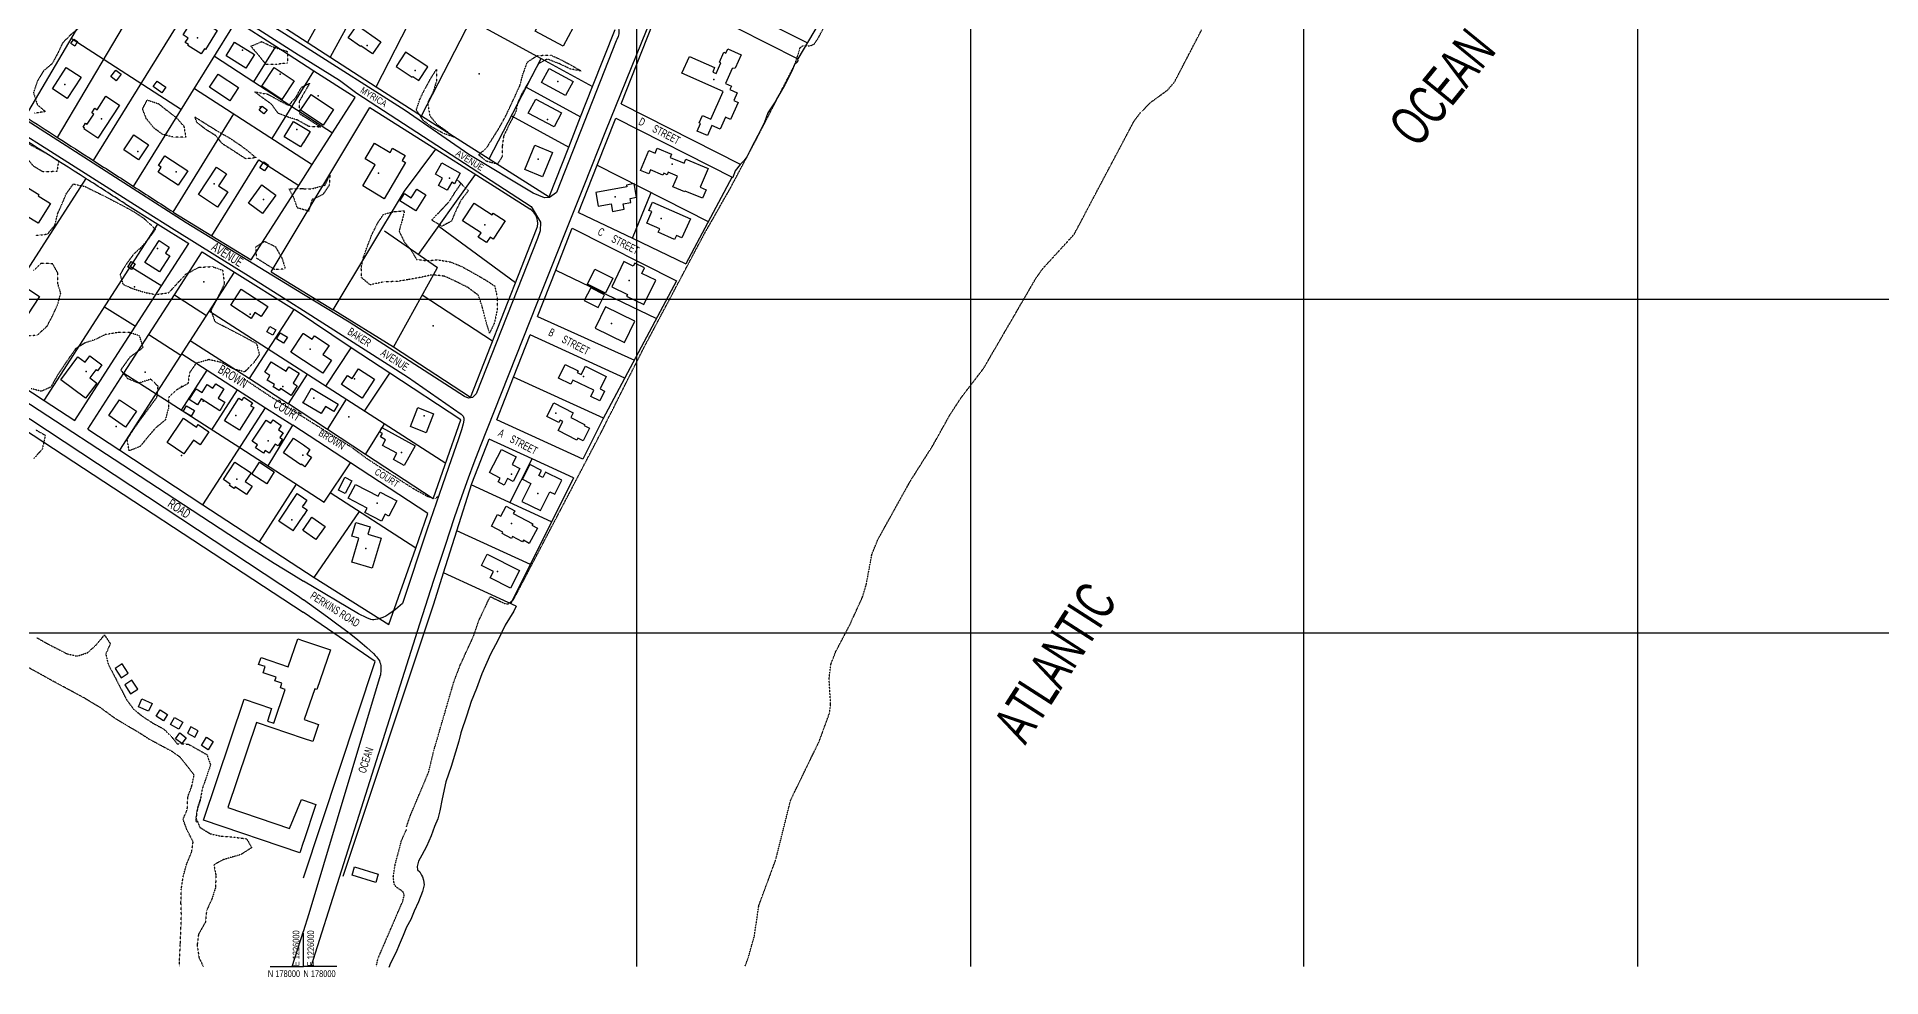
# Model space of a CAD drawing. Extents: x 1222984 to 1232016, y 177984 to 184016.
# Drawn here: x 1225600 to 1228365, y 177984 to 179394 of the extents above; entities that cross this region are included whole.
import ezdxf

# ---------------------------------------------------------------- set-up
doc = ezdxf.new("R2010")
doc.units = 0
doc.header["$MEASUREMENT"] = 0
for name, pattern in [('BORDER', [0.625, 0.125, -0.125, 0.125, -0.125, 0, -0.125]), ('DASHDOT', [0.375, 0.125, -0.125, 0, -0.125]), ('DASHED', [0.5, 0.25, -0.25])]:
    doc.linetypes.add(name, pattern=pattern)
doc.layers.get('0').update_dxf_attribs({"linetype": 'CONTINUOUS'})
for name, color, linetype in [('BLDGS', 4, 'CONTINUOUS'), ('BORDER', 7, 'CONTINUOUS'), ('CORNER', 1, 'CONTINUOUS'), ('GRIDS', 2, 'CONTINUOUS'), ('HIGHWL', 4, 'DASHDOT'), ('ID-SYB', 5, 'CONTINUOUS'), ('LOT-D', 7, 'CONTINUOUS'), ('LOT-L', 1, 'CONTINUOUS'), ('OCEAN-L', 4, 'DASHDOT'), ('OCEAN-N', 5, 'CONTINUOUS'), ('ROAD', 5, 'CONTINUOUS'), ('ROAD-D', 3, 'DASHED'), ('ROAD-N', 6, 'CONTINUOUS'), ('TREE-L', 3, 'BORDER')]:
    doc.layers.add(name, color=color, linetype=linetype)

# ---------------------------------------------------------------- blocks, each defined once
blk = doc.blocks.new('IP')
blk.add_point((0, 0))
blk = doc.blocks.new('ID')
at = {"layer": 'ID-SYB'}
blk.add_blockref('IP', (0, 0), dxfattribs=at)

msp = doc.modelspace()

# ---------------------------------------------------------------- linework, layer by layer
at = {"layer": 'BLDGS'}
for p, q in [((1225971.1, 179243.9, 117.6), (1225985.3, 179267, 117.6)), ((1225995.8, 179228.7, 117.6), (1225971.1, 179243.9, 117.6)), ((1226000.1, 179235.8, 117.6), (1225995.8, 179228.7, 117.6))]:
    msp.add_line(p, q, dxfattribs=at)
for points, elevation in [([(1226389.5, 179379.7), (1226347.4, 179402.5), (1226362.4, 179430.4), (1226404.5, 179407.7), (1226389.5, 179379.7)], 115.6), ([(1225837.1, 179424.4), (1225870.9, 179403.3), (1225853.3, 179375.1), (1225851.7, 179376), (1225846.9, 179368.2), (1225826.7, 179380.8), (1225827.5, 179382.3), (1225822.8, 179385.3), (1225827.1, 179392.1), (1225819.7, 179396.7), (1225837.1, 179424.4)], 124.3), ([(1226116.3, 179386.6), (1226103.4, 179368.2), (1226086.2, 179380.4), (1226085.5, 179379.4), (1226067.1, 179392.2), (1226080.6, 179411.6), (1226116.3, 179386.6)], 115.7), ([(1225661.3, 179386.7), (1225657.1, 179380), (1225651.4, 179383.7), (1225655.7, 179390.3), (1225661.3, 179386.7)], 122.1), ([(1225896.8, 179386), (1225926.5, 179367.4), (1225913.6, 179346.8), (1225884, 179365.3), (1225896.8, 179386)], 120.5), ([(1226186.7, 179348.8), (1226153.2, 179371), (1226139, 179349.5), (1226163.3, 179333.4), (1226164, 179334.5), (1226173.1, 179328.4), (1226186.7, 179348.8)], 116.7), ([(1226610.8, 179270.4), (1226629.3, 179312), (1226567.6, 179339.4), (1226578.8, 179364.6), (1226616.6, 179347.7), (1226613.7, 179341), (1226618.7, 179338.7), (1226625.9, 179354.9), (1226623.8, 179355.7), (1226630.6, 179370.7), (1226633.3, 179369.5), (1226636.1, 179376), (1226656.4, 179367), (1226647.4, 179346.9), (1226642.9, 179346.4), (1226632.8, 179323.7), (1226641.7, 179319.8), (1226639.4, 179314.7), (1226650.2, 179309.9), (1226645.1, 179298.5), (1226651.9, 179295.5), (1226640.5, 179269.7), (1226632.8, 179273.2), (1226625, 179255.5), (1226612.6, 179261.1), (1226605.8, 179245.7), (1226590.4, 179252.6), (1226595.4, 179263.8), (1226593.6, 179264.7), (1226598.6, 179275.9), (1226610.8, 179270.4)], 107), ([(1225666.7, 179333.3), (1225645.9, 179301.4), (1225623.7, 179315.8), (1225644.5, 179347.8), (1225666.7, 179333.3)], 124.3), ([(1225726.8, 179337.9), (1225719.3, 179328.1), (1225711.2, 179334.2), (1225718.6, 179344), (1225726.8, 179337.9)], 121.9), ([(1225937.6, 179319.7), (1225956, 179347.8), (1225986, 179328.1), (1225967.6, 179300), (1225937.6, 179319.7)], 119.2), ([(1226393.1, 179305.7), (1226357.1, 179325.4), (1226368.6, 179346.4), (1226404.5, 179326.8), (1226393.1, 179305.7)], 118.8), ([(1225780.5, 179327.4), (1225793.5, 179318.2), (1225787.7, 179310), (1225774.7, 179319.2), (1225780.5, 179327.4)], 118.9), ([(1225872.3, 179338), (1225902.8, 179317.9), (1225889.8, 179298.1), (1225859.3, 179318.2), (1225872.3, 179338)], 129.5), ([(1225724.4, 179291.3), (1225691.8, 179241.8), (1225670.7, 179255.7), (1225671.6, 179257.1), (1225669.6, 179258.4), (1225673.5, 179264.3), (1225675.9, 179262.8), (1225685.7, 179277.8), (1225682.9, 179279.7), (1225687.5, 179286.8), (1225690.8, 179284.6), (1225704, 179304.8), (1225724.4, 179291.3)], 123.8), ([(1225945.5, 179284.5), (1225940.9, 179278.5), (1225933.5, 179284.1), (1225938.1, 179290.1), (1225945.5, 179284.5)], 116.8), ([(1225995.8, 179284.1), (1226011.5, 179307.4), (1226045.2, 179284.7), (1226029.5, 179261.4), (1225995.8, 179284.1)], 117.5), ([(1225995.8, 179284.1), (1226000.1, 179290.5)], 117.5), ([(1226375.8, 179258.9), (1226337.2, 179279.3), (1226348.3, 179300.2), (1226386.9, 179279.8), (1226375.8, 179258.9)], 119.5), ([(1225985.3, 179267), (1226000.1, 179258)], 117.6), ([(1226000.1, 179281.2), (1225995.8, 179284.1)], 117.5), ([(1225767.9, 179231.9), (1225752.9, 179209.6), (1225730.7, 179224.6), (1225745.7, 179246.9), (1225767.9, 179231.9)], 131.7), ([(1225999.9, 179258.1), (1226010, 179251.9), (1225999.9, 179235.4)], 117.6), ([(1226106.4, 179234.5), (1226129.9, 179220.6), (1226133.7, 179226.9), (1226152.4, 179215.7), (1226147.9, 179208.4), (1226153.3, 179205.3), (1226121.2, 179151), (1226088.9, 179170.2), (1226107.7, 179201.8), (1226092.4, 179210.9), (1226106.4, 179234.5)], 116.4), ([(1226347, 179231.3), (1226373.5, 179220.2), (1226358.3, 179183.8), (1226331.8, 179194.8), (1226347, 179231.3)], 120.2), ([(1225518.9, 179207.2), (1225538.4, 179195.2), (1225539.2, 179196.5), (1225603.1, 179157.2), (1225602.2, 179155.5), (1225620.8, 179144.1), (1225602.4, 179114.2), (1225566.9, 179136), (1225560.4, 179125.4), (1225529.1, 179144.7), (1225535.7, 179155.1), (1225500.1, 179177)], 127.3), ([(1225812.2, 179171.2), (1225782.2, 179191.1), (1225786.9, 179198.3), (1225782.7, 179201), (1225792.3, 179215.6), (1225826.7, 179193.1), (1225812.2, 179171.2)], 122.6), ([(1225934.5, 179197.6), (1225940.5, 179206.3), (1225947.5, 179201.4), (1225941.5, 179192.7), (1225934.5, 179197.6)], 114.2), ([(1226207.5, 179204.7), (1226235, 179189.3), (1226226.3, 179173.6), (1226222.4, 179175.7), (1226215.7, 179163.8), (1226202.8, 179171.1), (1226208.7, 179181.7), (1226197.9, 179187.7), (1226207.5, 179204.7)], 109.6), ([(1226573.4, 179210.5), (1226606.7, 179196.6), (1226594.8, 179168.2), (1226603.7, 179164.3), (1226598.3, 179151.7), (1226572.5, 179162.6), (1226572, 179161.5), (1226554.1, 179169.1), (1226560.8, 179184.9), (1226546.9, 179190.7), (1226545.4, 179187), (1226540.2, 179189.3), (1226539, 179186.6), (1226520.3, 179194.5), (1226517.8, 179188.6), (1226505.6, 179193.6), (1226518, 179223.3), (1226527.4, 179219.4), (1226530.4, 179226.7), (1226551.8, 179217.7), (1226549.8, 179212.9), (1226570.7, 179204.2), (1226573.4, 179210.5)], 109.7), ([(1225871.4, 179138.2), (1225842.5, 179157.4), (1225869.6, 179198.2), (1225884.6, 179188.2), (1225872.9, 179170.6), (1225886.7, 179161.4), (1225871.4, 179138.2)], 120.8), ([(1225958.9, 179156.5), (1225938.9, 179128.9), (1225917.8, 179144.2), (1225937.7, 179171.8), (1225958.9, 179156.5)], 117.5), ([(1226183.8, 179156.8), (1226168.4, 179132.8), (1226144.8, 179147.9), (1226151.7, 179158.7), (1226161.8, 179152.2), (1226170.3, 179165.4), (1226183.8, 179156.8)], 110.7), ([(1226484.7, 179169), (1226438.2, 179160.5), (1226441.9, 179139.7), (1226461.3, 179143.2), (1226463.3, 179132), (1226480.7, 179135.2), (1226479.3, 179143.2), (1226491, 179145.4), (1226489.9, 179151.4), (1226499.5, 179153.2), (1226495.7, 179173.7), (1226484.3, 179171.6), (1226484.7, 179169)], 115), ([(1226255.9, 179144.5), (1226282.8, 179127.1), (1226284.4, 179129.5), (1226302.4, 179117.9), (1226284.5, 179090.3), (1226279.8, 179093.4), (1226274.6, 179085.4), (1226262, 179093.4), (1226266.3, 179100), (1226238.7, 179117.8), (1226255.9, 179144.5)], 112.9), ([(1226523.5, 179146.1), (1226580.3, 179121), (1226567.6, 179092.5), (1226559.3, 179096.1), (1226556.5, 179089.8), (1226531.9, 179100.7), (1226534.3, 179106), (1226515.1, 179114.5), (1226522.6, 179131.7), (1226518, 179133.6), (1226523.5, 179146.1)], 110.2), ([(1225784.3, 179041.4), (1225762.5, 179055.3), (1225783.7, 179088.4), (1225798.9, 179078.7), (1225793, 179069.5), (1225799.5, 179065.4), (1225784.3, 179041.4)], 122.5), ([(1225747.7, 179053.5), (1225742.5, 179044.8), (1225736.7, 179048.3), (1225741.9, 179056.9), (1225747.7, 179053.5)], 115), ([(1226464, 179031.9), (1226452.7, 179009.7), (1226425.8, 179023.2), (1226437.1, 179045.5), (1226464, 179031.9)], 111), ([(1226480.6, 179056.9), (1226462.3, 179019.1), (1226485.7, 179007.7), (1226484.3, 179004.9), (1226510.3, 178992.3), (1226528.3, 179029.1), (1226507.6, 179039.2), (1226511.6, 179047.5), (1226496.8, 179054.7), (1226494.5, 179050.1), (1226480.6, 179056.9)], 111), ([(1225586.1, 178977.1), (1225556.7, 178996.4), (1225574.7, 179023.9), (1225604.1, 179004.7), (1225586.1, 178977.1)], 122.1), ([(1225906.5, 179015.5), (1225946.5, 178989.7), (1225936.8, 178974.7), (1225927.4, 178980.7), (1225921.7, 178971.7), (1225891.1, 178991.5), (1225906.5, 179015.5)], 118.8), ([(1226431, 179017.6), (1226421, 178998.6), (1226441.7, 178987.9), (1226451.6, 179006.9), (1226431, 179017.6)], 108.5), ([(1226437.6, 178956.8), (1226481.6, 178935.5), (1226497.1, 178967.7), (1226453.1, 178989), (1226437.6, 178956.8)], 110.7), ([(1225958.6, 178954.5), (1225954, 178946.5), (1225945.3, 178951.6), (1225949.9, 178959.6), (1225958.6, 178954.5)], 108.9), ([(1225959.7, 178940.9), (1225965.4, 178950), (1225976.1, 178943.4), (1225970.4, 178934.3), (1225959.7, 178940.9)], 109.8), ([(1225981.1, 178921.2), (1225999.7, 178949.2), (1226000.1, 178948.9)], 113.6), ([(1225999.9, 178949.1), (1226013.1, 178940.3), (1226016.8, 178945.7), (1226038.6, 178931.2), (1226029.3, 178917.3), (1226041.9, 178908.9), (1226028.9, 178889.3), (1225999.9, 178908.6)], 113.6), ([(1225673.3, 178852.1), (1225636.4, 178879.3), (1225662, 178913.9), (1225672.9, 178905.8), (1225680, 178915.3), (1225697.9, 178902), (1225691.1, 178892.9), (1225688.9, 178894.6), (1225679.7, 178882.3), (1225690.1, 178874.7), (1225673.3, 178852.1)], 117.8), ([(1225945.7, 178879.1), (1225949.9, 178886.1), (1225942, 178890.9), (1225951.6, 178906.5), (1225974.2, 178892.7), (1225978.1, 178899.1), (1225993.8, 178889.4), (1225984.6, 178874.4), (1225990.8, 178870.6), (1225981.9, 178856.2), (1225965.6, 178866.3), (1225963.9, 178863.5), (1225954.7, 178869.1), (1225956.7, 178872.4), (1225945.7, 178879.1)], 114.8), ([(1226000.1, 178908.5), (1225981.1, 178921.2)], 113.6), ([(1226422.7, 178899.8), (1226454, 178884.6), (1226444.9, 178865.8), (1226451.6, 178862.5), (1226444.6, 178847.9), (1226430.8, 178854.6), (1226435.3, 178863.9), (1226403.9, 178879.2), (1226400.9, 178873), (1226382.5, 178881.9), (1226392.5, 178902.3), (1226411.9, 178892.8), (1226410.7, 178890.3), (1226416.7, 178887.4), (1226422.7, 178899.8)], 110.3), ([(1225874.7, 178833.2), (1225846.8, 178851.1), (1225841, 178842), (1225828.8, 178849.8), (1225839.3, 178866.1), (1225848.1, 178860.6), (1225855.7, 178872.4), (1225864.4, 178866.9), (1225868.7, 178873.7), (1225880.9, 178865.9), (1225872.1, 178852.2), (1225882.1, 178845.8)], 115.8), ([(1226057, 178872.3), (1226065.9, 178886.1), (1226073.1, 178881.4), (1226082.7, 178896.1), (1226106.5, 178880.5), (1226087.9, 178852.1), (1226057, 178872.3)], 112.6), ([(1225749.6, 178832.3), (1225733.5, 178808.7), (1225708.3, 178825.8), (1225724.4, 178849.5), (1225749.6, 178832.3)], 124), ([(1225882.1, 178845.9), (1225874.6, 178833.2)], 115.3), ([(1225904.3, 178803.9), (1225881.7, 178818), (1225903.1, 178852.1), (1225908, 178849), (1225910.7, 178853.3), (1225923.6, 178845.1), (1225920.8, 178840.7), (1225925.5, 178837.8), (1225904.3, 178803.9)], 117.5), ([(1226000.1, 178844.6), (1225999.3, 178845.1), (1226000.1, 178846.6)], 114.5), ([(1226012.2, 178867), (1226052.2, 178843.2), (1226045.7, 178832.2), (1226033.2, 178839.7), (1226026.7, 178828.8), (1225999.9, 178844.7)], 114.5), ([(1225999.9, 178846.1), (1226012.2, 178867)], 114.5), ([(1226375.6, 178845), (1226404.7, 178830.1), (1226401, 178822.8), (1226421.5, 178812.3), (1226420.9, 178811.1), (1226429, 178807), (1226419.3, 178787.9), (1226411.6, 178791.9), (1226410.2, 178789), (1226382, 178803.3), (1226389, 178817), (1226384.8, 178819.1), (1226383, 178815.6), (1226365.2, 178824.7), (1226375.6, 178845)], 109.2), ([(1225858.3, 178801.4), (1225845.3, 178782.2), (1225835.1, 178789.2), (1225820.9, 178768.3), (1225795.5, 178785.6), (1225820.2, 178821.8), (1225839.6, 178808.6), (1225842.2, 178812.4), (1225858.3, 178801.4)], 117.1), ([(1225836.7, 178833.3), (1225831.8, 178824.9), (1225819.6, 178832), (1225824.6, 178840.4), (1225836.7, 178833.3)], 116.1), ([(1225923.1, 178787.5), (1225944, 178819.1), (1225951.3, 178814.3), (1225954.6, 178819.3), (1225966.9, 178811.2), (1225962.6, 178804.7), (1225969.5, 178800.2), (1225964.8, 178793), (1225968.8, 178790.3), (1225962.3, 178780.4), (1225957.9, 178783.2), (1225948.9, 178769.6), (1225942.8, 178773.6), (1225940.2, 178769.6), (1225928.2, 178777.6), (1225931.2, 178782.1), (1225923.1, 178787.5)], 118.4), ([(1226160.4, 178809.7), (1226171.7, 178838), (1226195.3, 178828.6), (1226184, 178800.2), (1226160.4, 178809.7)], 118.2), ([(1225970.1, 178770.1), (1225985.4, 178792.1), (1226000.1, 178781.8)], 116.8), ([(1226167.6, 178780.5), (1226151.2, 178750.9), (1226134.9, 178760.1), (1226139.9, 178769.3), (1226118.5, 178781.2), (1226123.3, 178789.6), (1226115.5, 178794), (1226118.4, 178799.2), (1226114.2, 178801.5), (1226117.8, 178808.1), (1226167.6, 178780.5)], 113.9), ([(1226000.1, 178750.8), (1225996.9, 178753.1), (1225996.1, 178751.9), (1225970.1, 178770.1)], 116.8), ([(1225999.9, 178781.9), (1226009.8, 178774.9), (1226005, 178768.2), (1226012, 178763.3), (1226002.2, 178749.3), (1225999.9, 178750.9)], 116.8), ([(1226324.6, 178746.5), (1226314.4, 178727), (1226306, 178731.4), (1226300.9, 178721.7), (1226291.8, 178726.4), (1226294.9, 178732.3), (1226279.2, 178740.5), (1226297.1, 178775.2), (1226319, 178763.8), (1226313.1, 178752.4), (1226324.6, 178746.5)], 108.4), ([(1225914.7, 178707.5), (1225897.6, 178719), (1225896, 178716.7), (1225889, 178721.3), (1225890.3, 178723.3), (1225880.1, 178730.2), (1225897.3, 178756.2), (1225921.6, 178740.1), (1225912.9, 178727), (1225923.2, 178720.1), (1225914.7, 178707.5)], 117.9), ([(1225956.4, 178741.5), (1225945, 178723.8), (1225922.7, 178738.2), (1225934.2, 178755.9), (1225956.4, 178741.5)], 114.5), ([(1226072.5, 178728.1), (1226062.7, 178709.1), (1226052.4, 178714.3), (1226062.2, 178733.5), (1226072.5, 178728.1)], 109.9), ([(1226341, 178724.2), (1226327.5, 178697.3), (1226355.4, 178683.4), (1226369.6, 178711.6), (1226377.1, 178707.9), (1226387.6, 178728.9), (1226363.1, 178741.2), (1226358.9, 178733), (1226353, 178735.9), (1226356.9, 178743.7), (1226339.4, 178752.5), (1226328.4, 178730.4), (1226341, 178724.2)], 109), ([(1225984.5, 178653), (1225963, 178667.5), (1225990.8, 178708.9), (1226000.1, 178702.7)], 113.7), ([(1226077.9, 178722.8), (1226111.9, 178705), (1226115, 178710.9), (1226139.9, 178697.9), (1226128.1, 178675.3), (1226122.7, 178678.2), (1226117.1, 178667.4), (1226092.1, 178680.6), (1226095.4, 178687), (1226066.9, 178701.9), (1226077.9, 178722.8)], 118.6), ([(1226000.1, 178692), (1225998.3, 178689.3), (1226000.1, 178688.1)], 113.7), ([(1225999.9, 178702.8), (1226005, 178699.3), (1225999.9, 178691.7)], 113.7), ([(1225999.9, 178688.3), (1226005.5, 178684.5), (1225999.9, 178676.1)], 113.7), ([(1226314.7, 178679.3), (1226343.8, 178663.6), (1226342.7, 178661.7), (1226351.1, 178657.2), (1226338.7, 178634.3), (1226330, 178639), (1226328.5, 178636.4), (1226313.5, 178644.5), (1226311.9, 178641.5), (1226297.8, 178649.1), (1226298.9, 178651), (1226281.8, 178660.2), (1226291.1, 178677.5), (1226295.9, 178675), (1226303.9, 178689.9), (1226316.8, 178682.9), (1226314.7, 178679.3)], 112.1), ([(1226000.1, 178676.4), (1225984.4, 178653.1)], 113.7), ([(1226000.1, 178653.1), (1225998.9, 178654), (1226000.1, 178655.7)], 113.7), ([(1225999.9, 178655.3), (1226012.8, 178673.5), (1226032.5, 178659.4)], 113.7), ([(1226032.5, 178659.4), (1226018.5, 178639.9), (1225999.9, 178653.3)], 113.7), ([(1226116.7, 178642.1), (1226103.1, 178597), (1226072.4, 178606.1), (1226083.1, 178642), (1226072.4, 178645.1), (1226078.5, 178665.5), (1226099.9, 178659.1), (1226096.6, 178648.1), (1226116.7, 178642.1)], 117.3), ([(1226324.1, 178593.4), (1226310.6, 178567), (1226280.2, 178582.5), (1226285, 178592), (1226266.8, 178601.2), (1226275.4, 178618.2), (1226324.1, 178593.4)], 110.7), ([(1226000.1, 178187.4), (1225994.4, 178170.4), (1225850.2, 178219.1), (1225911.4, 178400.6), (1225952.4, 178386.8), (1225946, 178367.8), (1225955.5, 178364.6), (1225972.7, 178415.4), (1225965.6, 178417.8), (1225967.9, 178424.6), (1225957.1, 178428.3), (1225959, 178433.7), (1225939.6, 178440.2), (1225942.7, 178449.5), (1225932.8, 178452.8), (1225936.9, 178462.9), (1225977.3, 178449.3), (1225991.4, 178491)], 122.6), ([(1225991.4, 178491), (1226000.1, 178488)], 122.6), ([(1225999.9, 178488.1), (1226040.4, 178474.5), (1226020.3, 178415.1), (1226016.9, 178416.2), (1226001.3, 178370.1), (1226022.8, 178362.9), (1226014, 178337), (1225999.9, 178341.8)], 122.6), ([(1225737.4, 178439.7), (1225728.2, 178453.5), (1225717.7, 178446.6), (1225726.9, 178432.8), (1225737.4, 178439.7)], 113.3), ([(1225751.6, 178415.6), (1225742.7, 178429.1), (1225732.1, 178422.1), (1225740.9, 178408.7), (1225751.6, 178415.6)], 112), ([(1225767.9, 178382.7), (1225752.7, 178389.3), (1225757.9, 178401), (1225773.1, 178394.4), (1225767.9, 178382.7)], 109.8), ([(1225790.2, 178368), (1225779, 178375.1), (1225785.1, 178384.9), (1225796.4, 178377.8), (1225790.2, 178368)], 108.2), ([(1225813.2, 178355.7), (1225800.8, 178362.8), (1225806.7, 178373.1), (1225819.1, 178366.1), (1225813.2, 178355.7)], 108.4), ([(1225814.7, 178350), (1225824.2, 178342.9), (1225817.6, 178334), (1225808.1, 178341.1), (1225814.7, 178350)], 107), ([(1225842.4, 178353), (1225831.3, 178359.1), (1225826.2, 178349.6), (1225837.3, 178343.6), (1225842.4, 178353)], 107.5), ([(1226000.1, 178341.7), (1225929.7, 178365.5), (1225886.8, 178238.1), (1225979.4, 178206.9), (1225997.2, 178250), (1226000.1, 178249.1)], 122.6), ([(1225864.8, 178337.3), (1225857.2, 178324.9), (1225847.1, 178331.1), (1225854.8, 178343.5), (1225864.8, 178337.3)], 107.3), ([(1225999.9, 178249.1), (1226018.7, 178242.7), (1225999.9, 178186.6)], 122.6), ([(1226076.8, 178149), (1226112.2, 178138.3), (1226108.5, 178125.9), (1226073.1, 178136.6), (1226076.8, 178149)], 105.4)]:
    msp.add_lwpolyline(points, dxfattribs=dict(at, elevation=elevation))
at = {"layer": 'BORDER'}
for p, q in [((1226000, 178000), (1226000, 178050)), ((1225950, 178000), (1226000, 178000)), ((1226050, 178000), (1226000, 178000))]:
    msp.add_line(p, q, dxfattribs=at)
at = {"layer": 'GRIDS'}
for points in [[(1226500, 178000), (1226500, 180000)], [(1227000, 180000), (1227000, 178000)], [(1227500, 178000), (1227500, 180000)], [(1228000, 180000), (1228000, 178000)], [(1226000, 179000), (1223000, 179000)], [(1229000, 179000), (1226000, 179000)], [(1223000, 178500), (1226000, 178500)], [(1226000, 178500), (1229000, 178500)]]:
    msp.add_lwpolyline(points, dxfattribs=at)
at = {"layer": 'HIGHWL'}
for points, elevation in [([(1226154.6, 178209), (1226160.2, 178225.7), (1226187.7, 178291), (1226195.2, 178322.3), (1226225.8, 178427.3), (1226235.2, 178451.8), (1226255.3, 178495.6), (1226262.9, 178518.2), (1226277.9, 178550), (1226280.3, 178554.4), (1226302.6, 178543.8), (1226306.8, 178543.5), (1226314.2, 178549.1), (1226316.8, 178553.2), (1226447, 178801.7), (1226509.7, 178926.1), (1226600, 179096.3), (1226640.8, 179168.1), (1226678.2, 179238.5), (1226737.1, 179352.7), (1226744.8, 179377.6), (1226748.7, 179380.4), (1226760.3, 179380.5), (1226765.7, 179383), (1226771.6, 179391.4), (1226843.9, 179527.6)], 95), ([(1226109.8, 177999.9), (1226109.8, 178002.5), (1226111.9, 178011.8), (1226149.3, 178098.3), (1226151.1, 178106.9), (1226149.4, 178111.7), (1226138.6, 178119.4), (1226136.1, 178123.6), (1226134.8, 178134.5), (1226137.6, 178152.7), (1226147.2, 178188.9), (1226154.7, 178205.3)], 95.2)]:
    msp.add_lwpolyline(points, dxfattribs=dict(at, elevation=elevation))
at = {"layer": 'LOT-L'}
for p, q in [((1226906.6, 179640.6), (1226741.5, 179360.7)), ((1225723.8, 179514.5), (1225582.6, 179274.4)), ((1226077.2, 179513.5), (1226006.3, 179385.2)), ((1225631.2, 179243), (1225776.5, 179487.8)), ((1226112.1, 179494.8), (1226040.2, 179363.3)), ((1226176.9, 179275.6), (1226292.4, 179499.6)), ((1225685.2, 179208.3), (1225838.7, 179456)), ((1226180.5, 179457.5), (1226356.3, 179361.4)), ((1226476.5, 179293.2), (1226542.8, 179461.4)), ((1226542.8, 179461.4), (1226741.5, 179360.7)), ((1225939.1, 179428.8), (1226109, 179318.7)), ((1226109, 179318.7), (1226166.7, 179430.7)), ((1225745.4, 179169.5), (1225899, 179417.4)), ((1225958.6, 179379.2), (1225899, 179417.4)), ((1226433.5, 179319.2), (1226467.2, 179404.8)), ((1226698.8, 179413.3), (1226755.8, 179384.9)), ((1225651.8, 179392.1), (1225817, 179285)), ((1225925.9, 179326.5), (1225958.6, 179379.2)), ((1226015.8, 179342.5), (1225958.6, 179379.2)), ((1225866.5, 179364.9), (1225925.9, 179326.5)), ((1225953, 179241.2), (1226015.8, 179342.5)), ((1226077.5, 179303), (1226015.8, 179342.5)), ((1226278.6, 179210.9), (1226356.3, 179361.4)), ((1226356.3, 179361.4), (1226433.5, 179319.2)), ((1225836.6, 179316.6), (1226013, 179202.2)), ((1225925.9, 179326.5), (1226043.6, 179250.1)), ((1226109, 179318.7), (1226176.9, 179275.6)), ((1226334.1, 179318.5), (1226415.7, 179273.9)), ((1226415.7, 179273.9), (1226433.5, 179319.2)), ((1225951.5, 179041.5), (1226099.8, 179288.1)), ((1226043.6, 179250.1), (1226077.5, 179303)), ((1226099.8, 179288.1), (1226198.4, 179225.5)), ((1226476.5, 179293.2), (1226654.9, 179202.7)), ((1225804.8, 179131.1), (1225895.9, 179278.2)), ((1226176.9, 179275.6), (1226278.6, 179210.9)), ((1226311.8, 179275.2), (1226397.8, 179228.2)), ((1226397.8, 179228.2), (1226415.7, 179273.9)), ((1226440.3, 179201.5), (1226468.2, 179272.1)), ((1226468.2, 179272.1), (1226643.7, 179183.1)), ((1226013, 179202.2), (1226043.6, 179250.1)), ((1225862.8, 179095.6), (1225933.4, 179209.5)), ((1225933.4, 179209.5), (1225993, 179170.9)), ((1226151.6, 179162.5), (1226198.4, 179225.5)), ((1226198.4, 179225.5), (1226260.1, 179186.3)), ((1226278.6, 179210.9), (1226368.5, 179153.8)), ((1226368.5, 179153.8), (1226397.8, 179228.2)), ((1225504.8, 178918.3), (1225674.2, 179181.2)), ((1225993, 179170.9), (1226013, 179202.2)), ((1226172.8, 179067.7), (1226258.2, 179187.5)), ((1226260.1, 179186.3), (1226339.7, 179135.7)), ((1226412.4, 179130.5), (1226440.3, 179201.5)), ((1226440.3, 179201.5), (1226607, 179116.9)), ((1226642.6, 179183.7), (1226573.3, 179053.6)), ((1225921.8, 179059.6), (1225993, 179170.9)), ((1226044.7, 178984.6), (1226151.6, 179162.5)), ((1226493.4, 179091.8), (1226521.6, 179160.2)), ((1225732.1, 179144), (1225781.5, 179113)), ((1225804.8, 179131.1), (1225862.8, 179095.6)), ((1226412.4, 179130.5), (1226493.4, 179091.8)), ((1225611.1, 178848.6), (1225781.5, 179113)), ((1225781.5, 179113), (1225828.2, 179083.8)), ((1225862.8, 179095.6), (1225921.8, 179059.6)), ((1226121.8, 179103.1), (1226200.9, 179048.1)), ((1226202.9, 179109.9), (1226318.1, 179025.5)), ((1226326.9, 179047.8), (1226349.5, 179105.5)), ((1226378.3, 179044), (1226402.7, 179105.9)), ((1226402.7, 179105.9), (1226403.1, 179106.9)), ((1226403.1, 179106.9), (1226559.6, 179027.9)), ((1225787.3, 179020.3), (1225828.2, 179083.8)), ((1225806.7, 179006.8), (1225848.2, 179071.3)), ((1225848.2, 179071.3), (1225896.6, 179041)), ((1226493.4, 179091.8), (1226573.3, 179053.6)), ((1225724.6, 178774.2), (1225896.6, 179041)), ((1225740.7, 179049.6), (1225787.5, 179020.6)), ((1225896.6, 179041), (1225986.1, 178985)), ((1225951.5, 179041.5), (1226044.7, 178984.6)), ((1226135.3, 178928.5), (1226197.9, 179042.4)), ((1226197.9, 179042.4), (1226200.9, 179048.1)), ((1226250.4, 178853.1), (1226326.9, 179047.8)), ((1226351, 178974.5), (1226378.3, 179044)), ((1226378.3, 179044), (1226529.4, 178971.3)), ((1225748.5, 178960.2), (1225787.3, 179020.3)), ((1226559.6, 179027.9), (1226448.9, 178820.4)), ((1225701.6, 178988.9), (1225748.4, 178959.9)), ((1225768.3, 178947.4), (1225806.7, 179006.8)), ((1225806.7, 179006.8), (1225854.7, 178976)), ((1225859, 178982.7), (1226213.3, 178754.7)), ((1225919.2, 178881.3), (1225986.1, 178985)), ((1226071.8, 178927.3), (1225986.1, 178985)), ((1226135.3, 178928.5), (1226044.7, 178984.6)), ((1226283.5, 178937.4), (1226178.2, 179006.6)), ((1225712, 178903.5), (1225748.5, 178960.2)), ((1226351, 178974.5), (1226496.2, 178909.1)), ((1225731, 178889.5), (1225768.3, 178947.4)), ((1225768.3, 178947.4), (1225816.3, 178916.5)), ((1225830.4, 178938.4), (1225919.2, 178881.3)), ((1226033.8, 178870), (1226071.8, 178927.3)), ((1226129.4, 178889.6), (1226071.8, 178927.3)), ((1226250.4, 178853.1), (1226135.3, 178928.5)), ((1226315.2, 178883.6), (1226340.2, 178947.2)), ((1226481.9, 178882.2), (1226340.2, 178947.2)), ((1225504.8, 178918.3), (1225611.1, 178848.6)), ((1225657.2, 178818.4), (1225712, 178903.5)), ((1225817.6, 178918.6), (1225855.7, 178894)), ((1225676.9, 178805.5), (1225731, 178889.5)), ((1225731, 178889.5), (1225779, 178858.6)), ((1225817.1, 178834.1), (1225855.7, 178894.1)), ((1225817.1, 178834), (1225855.8, 178894)), ((1225855.7, 178894), (1225901.4, 178864.6)), ((1225919.2, 178881.3), (1225977.5, 178843.7)), ((1225977.5, 178843.7), (1226006.1, 178888)), ((1226091.4, 178832.3), (1226129.4, 178889.6)), ((1226236.2, 178819.6), (1226129.4, 178889.6)), ((1226290, 178819.6), (1226315.2, 178883.6)), ((1226449.7, 178821.9), (1226315.2, 178883.6)), ((1225611.1, 178848.6), (1225657.2, 178818.4)), ((1225779, 178858.6), (1225904.5, 178777.8)), ((1225862.7, 178804.7), (1225901.4, 178864.7)), ((1225901.4, 178864.6), (1225943.2, 178837.7)), ((1226035.9, 178804.8), (1226064.4, 178850.5)), ((1225849.4, 178692.3), (1225943.2, 178837.7)), ((1225943.2, 178837.7), (1225984.1, 178811.4)), ((1226093, 178767.4), (1225977.5, 178843.7)), ((1226212.7, 178752.8), (1226236.2, 178819.6)), ((1226419, 178760.5), (1226290, 178819.6)), ((1226448.9, 178820.4), (1226419, 178760.5)), ((1225580.5, 178805.8), (1225999.5, 178531)), ((1225676.9, 178805.5), (1225724.6, 178774.2)), ((1225947.1, 178750.4), (1225984.1, 178811.4)), ((1226070.7, 178755.2), (1225984.1, 178811.4)), ((1226093, 178767.4), (1226121.3, 178812.7)), ((1226252.3, 178724), (1226278.5, 178790.5)), ((1226343.1, 178760.9), (1226278.5, 178790.5)), ((1225724.6, 178774.2), (1225849.4, 178692.3)), ((1225904.5, 178777.8), (1226031.1, 178696.3)), ((1226194.4, 178701), (1226093, 178767.4)), ((1226309.6, 178695.3), (1226343.1, 178760.9)), ((1226405, 178732.5), (1226343.1, 178760.9)), ((1226031.1, 178696.3), (1226070.7, 178755.2)), ((1226186.7, 178679.2), (1226070.7, 178755.2)), ((1226194.4, 178701), (1226212.7, 178752.8)), ((1225934, 178636.8), (1225989.6, 178723)), ((1226168.5, 178627.3), (1226040.3, 178710)), ((1226230.1, 178653.3), (1226252.3, 178724)), ((1226372.1, 178666.6), (1226251.7, 178721.9)), ((1226405, 178732.5), (1226310.9, 178544)), ((1225849.4, 178692.3), (1225934, 178636.8)), ((1226016.1, 178583.1), (1226083.9, 178681.9)), ((1226168.5, 178627.3), (1226186.7, 178679.2)), ((1226210.2, 178590.2), (1226230.1, 178653.3)), ((1226340.3, 178602.8), (1226230.1, 178653.3)), ((1225934, 178636.8), (1226016.1, 178583.1)), ((1226128, 178512.5), (1226168.5, 178627.3)), ((1226016.1, 178583.1), (1226128, 178512.5)), ((1226195.5, 178543.6), (1226210.2, 178590.2)), ((1226319.2, 178540.2), (1226210.2, 178590.2)), ((1226059.7, 178135.2), (1226195.5, 178543.6)), ((1226107.8, 178457.1), (1225999.5, 178531)), ((1226000, 178132.9), (1226107.8, 178457.1))]:
    msp.add_line(p, q, dxfattribs=at)
for points in [[(1226739.6, 179355.4), (1226736.4, 179352.6), (1226732.4, 179342.5), (1226721.8, 179322), (1226710.9, 179303), (1226707.4, 179296.5), (1226696.5, 179279.8), (1226691.4, 179265.9), (1226681.2, 179245.8), (1226671.5, 179227), (1226664.7, 179213.8), (1226660.6, 179208.4), (1226654.7, 179202.4), (1226647.4, 179192.9), (1226643.7, 179183.1)], [(1226739.6, 179355.4), (1226741.8, 179357.8), (1226741.5, 179360.7)], [(1226319.2, 178540.2), (1226315.3, 178532.8), (1226302.5, 178511.4), (1226291.9, 178489.4), (1226280.3, 178468), (1226267.5, 178438.4), (1226259.6, 178416.6), (1226251.3, 178397.1), (1226244.8, 178376.9), (1226236.2, 178350.4), (1226232.8, 178337.9), (1226228.2, 178321.2), (1226221.7, 178299.6), (1226213.7, 178276.9), (1226208, 178251.4), (1226204.3, 178233.1), (1226201.5, 178221), (1226196.6, 178209.5), (1226191.7, 178195.7), (1226184.8, 178179.8), (1226177.8, 178166.6), (1226172.7, 178157.5), (1226170.6, 178149.9), (1226170.9, 178144.7), (1226174.6, 178141.9), (1226177.2, 178136.8), (1226178.6, 178134.1), (1226180.2, 178129.2), (1226181.1, 178122.2), (1226178.8, 178112.1), (1226172.8, 178096.7), (1226166.3, 178083), (1226161.1, 178070.5), (1226154.7, 178058.7), (1226149.6, 178046.4), (1226143.8, 178032.2), (1226138.9, 178021.3), (1226130.5, 178004.7), (1226128.3, 177998.2)]]:
    msp.add_lwpolyline(points, dxfattribs=at)
for centre, radius, start, end in [((1219638.1, 169726.6), 11217.1, 57.44434, 58.31121), ((1402409.2, 453496.4), 326290.2, 237.184865, 237.195021), ((1402409.2, 453496.4), 326290.2, 237.195021, 237.206286), ((1402409.2, 453496.4), 326290.2, 237.206286, 237.218868), ((1219638.1, 169726.6), 11217.1, 57.09307, 57.44434), ((1402409.2, 453496.4), 326290.2, 237.218868, 237.231286), ((1226326.3, 179114.6), 25, 338.5479, 57.568)]:
    msp.add_arc(centre, radius, start, end, dxfattribs=at)
at = {"layer": 'OCEAN-L', "elevation": 76.4}
msp.add_lwpolyline([(1226662.1, 177999.9), (1226666.7, 178011.9), (1226676, 178044.8), (1226682.9, 178091.4), (1226708.3, 178160.1), (1226730.5, 178249.2), (1226773.1, 178336.8), (1226788.6, 178379.1), (1226790.4, 178393.4), (1226788.2, 178432.1), (1226791.1, 178453.5), (1226797.8, 178471.1), (1226819.1, 178511.8), (1226838.1, 178553.4), (1226844, 178573.1), (1226852.3, 178617.6), (1226861.5, 178640.3), (1226909.7, 178727.2), (1226944.2, 178781.8), (1226969.8, 178827.7), (1226986.2, 178852.8), (1227020.1, 178897.1), (1227098.8, 179032.6), (1227108.3, 179046), (1227155.8, 179098), (1227245.5, 179267.6), (1227255.2, 179280.5), (1227270.2, 179295.5), (1227295.6, 179314), (1227306.2, 179326.3), (1227346.8, 179404.3)], dxfattribs=at)
at = {"layer": 'ROAD'}
for points, elevation in [([(1226096.7, 178267.8), (1226174.7, 178513.4), (1226195.7, 178578.9), (1226212.9, 178631.8), (1226226.6, 178673.3), (1226237.8, 178706), (1226247.3, 178732.5), (1226255.9, 178755.7), (1226265.3, 178780), (1226350.6, 178994.7), (1226420.7, 179170.7), (1226453.5, 179252.8), (1226507.1, 179385.1), (1226528.6, 179437.8), (1226546.9, 179483.5), (1226562.8, 179523.6), (1226576.8, 179559.6), (1226601.5, 179624.8)], 98.3), ([(1226000.1, 179380.3), (1225967.5, 179401), (1225929.7, 179424.4), (1225907.5, 179438), (1225883.4, 179452.5), (1225858.2, 179467.4), (1225832.7, 179482), (1225807.8, 179496), (1225783.4, 179509.1), (1225759.3, 179521.5), (1225735.1, 179533.3), (1225710.6, 179544.5), (1225686, 179555.2), (1225637.9, 179575.5), (1225615.3, 179585.2), (1225594.2, 179594.5)], 98.5), ([(1225574.1, 179587.8), (1225600.5, 179575.8), (1225652.2, 179553.5), (1225678.5, 179542.2), (1225705.8, 179530.1), (1225734.7, 179516.6), (1225765.2, 179501.6), (1225796.5, 179485.4), (1225828, 179468.3), (1225858.8, 179450.7), (1225888.1, 179433.2), (1225915.1, 179416.5), (1225938.7, 179401.5), (1225992.6, 179367), (1226000.1, 179362.5)], 128.7), ([(1226000.1, 179007.6), (1225824, 179115.1), (1225485, 179332.3), (1225169.4, 179519)], 99.9), ([(1225159, 179501.8), (1225254.7, 179446.7), (1225284.7, 179429.2), (1225340.8, 179396.1), (1225398.2, 179361.4), (1225465.4, 179319.9), (1225505, 179295.3), (1225600.2, 179235.4), (1225761.7, 179132.8), (1225806.3, 179104.7), (1225871, 179064.4), (1225917.2, 179035.9), (1225979.7, 178996.6), (1226000.1, 178983.5)], 128.2), ([(1226466.8, 179414.1), (1226469.4, 179411.7), (1226470.8, 179409.6), (1226471.6, 179408.4), (1226472.2, 179407), (1226472.9, 179403.8), (1226473, 179402.1), (1226472.8, 179398.3), (1226471.7, 179394.3), (1226470, 179390), (1226469, 179387.9)], 100.9), ([(1226344.7, 179159.5), (1226248.1, 179217.6), (1226152.4, 179283.3), (1225999.9, 179380.5)], 98.5), ([(1226469, 179387.9), (1226379.4, 179160.3)], 98), ([(1225999.9, 179362.6), (1226054, 179329), (1226080.1, 179309.3), (1226341.4, 179139.2)], 128.7), ([(1226000.1, 178577.3), (1225981.5, 178588.5), (1225956.4, 178604), (1225915.1, 178630.2), (1225888.1, 178647.6), (1225820.3, 178691.9), (1225729.2, 178751.7), (1225478, 178915.5), (1225414.5, 178957.1), (1225297.9, 179034.3), (1225181.6, 179111.3), (1225054.1, 179195.1), (1224919.6, 179283.2)], 97.9), ([(1226379.4, 179160.3), (1226369.1, 179152.9), (1226361.4, 179152.3), (1226344.7, 179159.5)], 99.5), ([(1226341.4, 179139.2), (1226355.6, 179115.8), (1226354.9, 179102.9), (1226350.8, 179091.5)], 99.7), ([(1226350.8, 179091.5), (1226258.9, 178858.3)], 99.4), ([(1226241.5, 178854.3), (1226068.4, 178965.9), (1225999.9, 179007.7)], 99.9), ([(1225999.9, 178983.7), (1226156.2, 178884), (1226236.3, 178827.9)], 128.2), ([(1225527.5, 178858.2), (1225591.3, 178819.9), (1225991.1, 178556.2)], 111.7), ([(1226258.9, 178858.3), (1226253.4, 178853), (1226247.3, 178852.2), (1226241.5, 178854.3)], 100.4), ([(1226236.3, 178827.9), (1226238.4, 178826.1), (1226239.3, 178825), (1226240.1, 178823.7), (1226240.7, 178822), (1226240.7, 178819.1), (1226239.6, 178813.7), (1226237.1, 178804.6), (1226232.5, 178790.8), (1226217.7, 178748.2), (1226208, 178720.6), (1226185.8, 178655.7), (1226148.6, 178544.1)], 100.5), ([(1226082.7, 178528.8), (1225999.9, 178577.4)], 97.9), ([(1225991.1, 178556.2), (1226000.1, 178549.7)], 101.9), ([(1225999.9, 178549.9), (1226035.9, 178524.1), (1226052.2, 178512.2), (1226066.6, 178501.4), (1226078.5, 178492.1), (1226088, 178484.3), (1226095.3, 178478), (1226104.9, 178469.2), (1226107.8, 178466.3), (1226109.8, 178464), (1226112.7, 178460.2), (1226113.9, 178458.1), (1226114.8, 178455.8), (1226115.7, 178453.4), (1226116.1, 178450.7), (1226116.3, 178447.8), (1226116.3, 178444.8), (1226115.6, 178436.4)], 101.9), ([(1226148.6, 178544.1), (1226138.2, 178535.3), (1226133.2, 178531.4), (1226128.3, 178528), (1226123.5, 178525.3), (1226119, 178523.2), (1226114.8, 178521.6), (1226111.2, 178520.6), (1226108.3, 178520), (1226105.8, 178519.7), (1226103.6, 178519.8), (1226101.3, 178520.3), (1226095, 178522.8), (1226082.7, 178528.8)], 97.9), ([(1225999.9, 178052.2), (1226008.4, 178079.2), (1226115.6, 178436.4)], 92.6), ([(1226011.6, 177999.9), (1226096.7, 178267.8)], 93), ([(1225983.3, 177999.9), (1226000.1, 178053)], 92.6)]:
    msp.add_lwpolyline(points, dxfattribs=dict(at, elevation=elevation))
at = {"layer": 'ROAD-D', "elevation": 98.9}
for points in [[(1226000.1, 178823.3), (1225950.5, 178854.4), (1225912.3, 178879.9)], [(1226202.7, 178705.1), (1226197.6, 178701.5), (1226186, 178704.5), (1226164.4, 178716.5), (1226094.6, 178761.6), (1226074.9, 178776.5), (1225999.9, 178823.5)]]:
    msp.add_lwpolyline(points, dxfattribs=at)
at = {"layer": 'TREE-L'}
for points, elevation in [([(1225586, 179567.4), (1225604.6, 179559.1), (1225623.8, 179551), (1225643, 179540.9), (1225661.2, 179531.3), (1225678.7, 179522.6), (1225698.6, 179513.2), (1225715, 179504.2), (1225723.2, 179490.1), (1225712.9, 179476.1), (1225702.2, 179457.9), (1225689.6, 179438.7), (1225676.3, 179421.9), (1225664.5, 179408), (1225651.8, 179397.5), (1225638.8, 179384.4), (1225631.2, 179368.2), (1225623.2, 179353.5), (1225610.5, 179342.9), (1225601, 179327.2), (1225595.3, 179309.8), (1225601, 179292.2), (1225613.1, 179281.8), (1225596.9, 179279.2)], 127.3), ([(1225975.9, 179372), (1225976, 179354.6), (1225959.5, 179352.5), (1225943.9, 179352.6), (1225934.4, 179364.3), (1225921.4, 179379.7), (1225937.4, 179386.7), (1225952.6, 179379.4), (1225969, 179374.1), (1225975.9, 179372)], 107.8), ([(1226181.9, 179314.8), (1226191.2, 179331.9), (1226199.5, 179344.9), (1226199.6, 179328.4), (1226194.7, 179311.7), (1226186.1, 179294.8), (1226189.5, 179275.5), (1226200.4, 179262.5), (1226212.7, 179253.8), (1226226, 179243.4), (1226209.7, 179249.1), (1226192.1, 179258.9), (1226179.9, 179268.2), (1226169.3, 179284.2), (1226174.6, 179300.1), (1226181.4, 179314.1), (1226181.9, 179314.8)], 103.6), ([(1226290.8, 179202.9), (1226274.7, 179207.1), (1226262.9, 179216.6), (1226275.3, 179228.3), (1226284.2, 179242.5), (1226293.8, 179257.6), (1226303.5, 179275.4), (1226310.4, 179290.2), (1226318.3, 179306.9), (1226324.6, 179320.9), (1226328.9, 179337), (1226335.8, 179356.1), (1226350.9, 179365.9), (1226371, 179366.5), (1226387, 179359.1), (1226400.8, 179351.8), (1226416.9, 179342.5), (1226400.6, 179345.5), (1226383.7, 179353.5), (1226365.6, 179360.5), (1226352.3, 179353.5), (1226344.7, 179339.4), (1226337, 179324.9), (1226328.3, 179310.3), (1226321.6, 179295.9), (1226318.3, 179281), (1226309, 179263.3), (1226300.1, 179244.9), (1226298.1, 179229.7), (1226298.2, 179214.7), (1226290.8, 179202.9)], 100.1), ([(1226000.1, 179264), (1225991.1, 179269), (1225976.2, 179273.6), (1225962.2, 179279.2), (1225952.4, 179292.6), (1225939.3, 179302.1), (1225926.8, 179311.4), (1225946.2, 179308), (1225963.8, 179298.4), (1225977.8, 179291), (1225989.2, 179303.7), (1225996.6, 179317.9), (1226000.1, 179319.8)], 109.8), ([(1226009.6, 179324.5), (1226001.8, 179311.2), (1225999.9, 179307.9)], 109.8), ([(1225999.9, 179319.6), (1226009.6, 179324.5)], 109.8), ([(1225764.5, 179271.1), (1225758.8, 179285.7), (1225765.9, 179299.2), (1225782.6, 179293.6), (1225795.5, 179283.4), (1225809.3, 179272.9), (1225820.7, 179259.9), (1225823.6, 179243.4), (1225805.4, 179243.4), (1225788.9, 179247.5), (1225776, 179257.1), (1225766.2, 179269.1), (1225764.5, 179271.1)], 113.1), ([(1226000.1, 179308.3), (1225993.6, 179296.7), (1225994, 179278.7), (1226000.1, 179275)], 109.8), ([(1225837.3, 179273.8), (1225855.1, 179262.5), (1225874.6, 179250.5), (1225888.5, 179242.8), (1225903.8, 179232.5), (1225917.2, 179222.6), (1225928.6, 179212.6), (1225913.6, 179210.8), (1225896.7, 179221.9), (1225878.3, 179233.6), (1225868.7, 179245.6), (1225853.9, 179254.8), (1225840.7, 179265.1), (1225837.3, 179273.8)], 114.7), ([(1225999.9, 179275.1), (1226012.2, 179267.5), (1226026.3, 179258.4), (1226008.1, 179259.5), (1225999.9, 179264.1)], 109.8), ([(1225585.7, 179211.5), (1225574.8, 179224.8), (1225587.4, 179233.8), (1225602.7, 179225.7), (1225617, 179217.9), (1225633, 179208.2), (1225630.4, 179191.8), (1225609.5, 179191.4), (1225595.5, 179199.8), (1225585.7, 179211.5)], 117), ([(1225999.9, 179166.1), (1226013.2, 179166.1), (1226032.5, 179171.6), (1226039.6, 179186.9), (1226038.7, 179171.3), (1226029.3, 179157.6), (1226015.6, 179150.8), (1226013.1, 179150.1)], 105.9), ([(1226229.9, 179180.1), (1226247.3, 179163.2), (1226236, 179148.4), (1226228.4, 179132.9), (1226222, 179117.4), (1226207.5, 179109.7), (1226192.4, 179118.9), (1226207.8, 179135.4), (1226219.3, 179147.7), (1226227.2, 179160.6), (1226235.9, 179173.2), (1226236.2, 179173.8)], 100.3), ([(1225599.1, 179096.1), (1225616.5, 179098.1), (1225627.5, 179111.7), (1225631.7, 179129.2), (1225638.2, 179143.3), (1225644.5, 179158.7), (1225655.1, 179173.2), (1225672.4, 179169.6), (1225686.4, 179162.5), (1225701.9, 179155), (1225716.9, 179147.1), (1225732.4, 179139), (1225745.7, 179131.7), (1225760.2, 179122.2), (1225771.3, 179112), (1225778.1, 179105.4)], 111.9), ([(1226000.1, 179134.8), (1225991, 179137.3), (1225985.8, 179152.1), (1225978.7, 179165.8), (1225996.4, 179166.2), (1226000.1, 179166.2)], 105.9), ([(1226013.1, 179150.1), (1226007.9, 179132.6), (1225999.9, 179134.8)], 105.9), ([(1226100, 179021.9), (1226087.1, 179032.8), (1226086.8, 179048), (1226090, 179063.2), (1226095.4, 179078.3), (1226102.8, 179097.6), (1226111.1, 179114.2), (1226120.2, 179127.7), (1226135.6, 179131.7), (1226151.7, 179133.1), (1226147.9, 179118.3), (1226143.4, 179102.5), (1226151.5, 179085.8), (1226161.3, 179074.3), (1226169.5, 179060.2), (1226186, 179058.1), (1226200.9, 179059.6), (1226221.2, 179056.1), (1226237.1, 179049.6), (1226254.4, 179040), (1226272.5, 179029.6), (1226286.8, 179020.3), (1226290.3, 179004.4), (1226290.6, 178984.6), (1226286.2, 178964.4), (1226279.2, 178949.7), (1226273.7, 178967), (1226268.4, 178988.2), (1226262.6, 179006.1), (1226247.3, 179017.5), (1226230.3, 179026.2), (1226211.3, 179034.9), (1226193.5, 179037), (1226177.2, 179033.4), (1226157.3, 179029.8), (1226140.4, 179027), (1226120.5, 179026.3), (1226104.9, 179023), (1226100, 179021.9)], 105.4), ([(1225778.1, 179105.4), (1225767.9, 179091.1), (1225757.7, 179079), (1225745.4, 179067.9), (1225733.1, 179051.1), (1225725.1, 179037.5), (1225729.3, 179023), (1225743.9, 179016.3), (1225762.8, 179010.5), (1225778.6, 179007.3), (1225798.4, 179010.3), (1225811.8, 179025.1), (1225824.8, 179038.7), (1225843.2, 179048.2), (1225863.1, 179049.4), (1225878.8, 179044), (1225881.5, 179023.3), (1225871.8, 179003.7), (1225861.3, 178983.2), (1225867.3, 178966.8), (1225886.1, 178957.2), (1225899.6, 178950.1), (1225915.2, 178941.9), (1225929.7, 178933.9), (1225934, 178917.4), (1225924.6, 178903.9), (1225911.7, 178891.4), (1225894.6, 178896), (1225877.4, 178905.4), (1225858.4, 178909.8), (1225838.9, 178904.2), (1225829.3, 178890.1), (1225826.8, 178873.8), (1225809.5, 178864.1), (1225797.9, 178852.9), (1225797.7, 178837.1), (1225792.9, 178819.3), (1225777.4, 178806.4), (1225767, 178794), (1225755.1, 178779.6), (1225738.8, 178773), (1225735.7, 178790), (1225746, 178806.2), (1225757.3, 178822.1), (1225770.1, 178839.4), (1225780.4, 178853.5), (1225782.2, 178869.7), (1225771.3, 178880.4), (1225752.7, 178874.5), (1225736.9, 178881), (1225726.3, 178894.2), (1225740.3, 178913.9), (1225759.8, 178928.2), (1225754.3, 178945.4), (1225739.3, 178950.3), (1225721, 178950.3), (1225702.9, 178947.3), (1225688.7, 178940.1), (1225672.5, 178934.8), (1225658.6, 178926.3), (1225646.8, 178909.6), (1225631.3, 178886.4), (1225621.2, 178868.6), (1225607.1, 178862.3), (1225591.8, 178866.3)], 111.9), ([(1225957.8, 179079.5), (1225968.2, 179061), (1225972.8, 179045.8), (1225957, 179044.8), (1225943, 179053.5), (1225930.3, 179061.6), (1225928.6, 179079.1), (1225941.8, 179087.2), (1225955.4, 179080.6), (1225957.8, 179079.5)], 105.7), ([(1225582.5, 178945.6), (1225600.9, 178946.5), (1225615.8, 178960.1), (1225623.2, 178974.2), (1225631.3, 178991.4), (1225636.2, 179009.3), (1225631.8, 179023.9), (1225631.6, 179040), (1225624.1, 179053.5), (1225607, 179054.2), (1225595.3, 179043)], 111.9), ([(1225599.3, 178804.3), (1225613, 178796.4), (1225608.4, 178775.3), (1225595.5, 178761.4)], 114.4), ([(1225600.1, 178493), (1225613.7, 178485.2), (1225631.6, 178475.9), (1225645.8, 178468.7), (1225660.6, 178465.2), (1225676.6, 178470.5), (1225689.1, 178481.8), (1225701.7, 178496.9), (1225710.5, 178483.9), (1225703.6, 178468.3), (1225707.4, 178452.8), (1225717.3, 178434), (1225725.8, 178417.3), (1225734.9, 178399.7), (1225745.1, 178386), (1225758.2, 178375.2), (1225775.2, 178364.3), (1225790, 178356.3), (1225800.9, 178346.1), (1225810.7, 178333.9), (1225827.2, 178333.3), (1225840.4, 178326), (1225855.3, 178317.5), (1225860.7, 178302.1), (1225854.7, 178284.2), (1225848.4, 178266.6), (1225845.2, 178248.7), (1225840.4, 178233.5), (1225838.6, 178218), (1225839.6, 178216.5)], 114.4), ([(1225814.3, 177999.9), (1225814.3, 178009), (1225815.4, 178032.8), (1225816.3, 178055.5), (1225817.1, 178076.3), (1225816.4, 178095.9), (1225817, 178116.3), (1225819.9, 178135.2), (1225824.9, 178153), (1225832.5, 178171.5), (1225834.7, 178186.6), (1225825.1, 178205.6), (1225819.6, 178220.6), (1225825.9, 178235), (1225826.6, 178254), (1225832.7, 178270.2), (1225836.2, 178287), (1225826.4, 178299.6), (1225815.3, 178313.5), (1225802.9, 178322.3), (1225785.9, 178331.3), (1225769, 178340.4), (1225755.8, 178349), (1225739, 178359), (1225717.9, 178371.5), (1225696.5, 178387.2), (1225673, 178401.5), (1225647.4, 178415.4), (1225623.7, 178428.1), (1225603.6, 178439.3), (1225588.5, 178447.6)], 96.4), ([(1225846.4, 178253.7), (1225841.4, 178238.8), (1225838.8, 178223.1), (1225844.7, 178208.5), (1225860.2, 178198.9), (1225876.2, 178195.3), (1225895.9, 178193.7), (1225914.8, 178191.3), (1225922.5, 178178), (1225906.1, 178167.5), (1225880, 178160), (1225865.7, 178152.3), (1225868.9, 178136), (1225868, 178117.5), (1225863.1, 178102), (1225854.8, 178083.4), (1225853, 178066.2), (1225842.7, 178048), (1225840.7, 178031.8), (1225843.4, 178013.2), (1225849.7, 177999.9)], 96.4)]:
    msp.add_lwpolyline(points, dxfattribs=dict(at, elevation=elevation))

# ---------------------------------------------------------------- block references
at = {"layer": 'LOT-D', "xscale": 100, "yscale": 100, "zscale": 100}
for p in [(1225841.4, 179392.5), (1225908.8, 179373.9), (1226095.6, 179381.1), (1226167.7, 179343.2), (1225642.1, 179322.3), (1225965, 179337.8), (1226263.3, 179338.4), (1226381.5, 179326.9), (1226615.5, 179329.9), (1225935.4, 179289), (1226022.1, 179305.6), (1225697.2, 179271.1), (1226366.2, 179269.7), (1225990.3, 179254.9), (1225751.9, 179221.8), (1226351.8, 179210.5), (1225809.1, 179191.5), (1226112.7, 179189.6), (1226219, 179182), (1226552.9, 179202.9), (1225866, 179173.4), (1225940, 179149.8), (1226467.2, 179154.1), (1226536.5, 179121.2), (1226272.1, 179111.8), (1225781.3, 179076.6), (1225746.6, 179019), (1225850.6, 179026.4), (1226488.4, 179028.4), (1225920.3, 178977.9), (1226194.6, 178960.5), (1226461.8, 178963.9), (1226010.3, 178925.4), (1225674.4, 178891.9), (1225762.9, 178891), (1226076.5, 178881.2), (1226420.1, 178884.3), (1225817.2, 178869.3), (1225849.7, 178847.6), (1225969.2, 178869.3), (1226015.6, 178852.1), (1225898.6, 178825.8), (1226068, 178823.8), (1226181, 178825.5), (1226378.3, 178829.3), (1225719.5, 178809.5), (1225817.2, 178766.1), (1225947.4, 178787.8), (1225998.9, 178766.7), (1226146.9, 178770.5), (1226311.9, 178738.3), (1225900.2, 178730.7), (1226351.5, 178709.3), (1226110.8, 178694.6), (1225982.7, 178669.7), (1226311.9, 178664.3), (1226093.7, 178626.4), (1226291.1, 178592.2)]:
    msp.add_blockref('ID', p, dxfattribs=at)

# ---------------------------------------------------------------- texts
at = {"layer": 'CORNER', "width": 0.666667}
for p in [(1225994, 178000), (1226016, 178000)]:
    msp.add_text('E 1226000', height=10, rotation=89.9999, dxfattribs=at).set_placement(p)
for p in [(1225946.7, 177984), (1226000, 177984)]:
    msp.add_text('N 178000', height=10, dxfattribs=at).set_placement(p)
at = {"layer": 'OCEAN-N', "width": 0.666667}
for s, rotation, p in [('OCEAN', 50.8, (1227670.2, 179225.4)), ('ATLANTIC', 57.3, (1227082.2, 178330.8))]:
    msp.add_text(s, height=60, rotation=rotation, dxfattribs=at).set_placement(p)
at = {"layer": 'ROAD-N', "width": 0.666667}
for s, height, rotation, p in [('MYRICA', 10, 328, (1226084.5, 179311.1)), ('D     STREET', 12, 332.6, (1226501.4, 179262.9)), ('AVENUE', 10, 328.3, (1226227.3, 179216.5)), ('C     STREET', 12, 332.6, (1226440, 179097.8)), ('AVENUE', 13.8, 328.5, (1225860.8, 179074.8)), ('BAKER       AVENUE', 12, 327.3, (1226065.1, 178948.6)), ('B     STREET', 12, 332.6, (1226366.2, 178946.8)), ('BROWN', 13.8, 328.713, (1225870.7, 178891.1)), ('COURT', 13.8, 328.3, (1225953.6, 178839.7)), ('BROWN', 10, 328.1, (1226021.7, 178796.8)), ('A    STREET', 12, 332.6, (1226290.8, 178795.8)), ('COURT', 10, 327.8, (1226105.7, 178738.8)), ('ROAD', 13.8, 326.9, (1225795.2, 178690.3)), ('PERKINS ROAD', 12, 327.8, (1226009, 178552.5)), ('OCEAN', 12, 72.3999, (1226093.2, 178288.7))]:
    msp.add_text(s, height=height, rotation=rotation, dxfattribs=at).set_placement(p)

doc.saveas('drawing.dxf')
